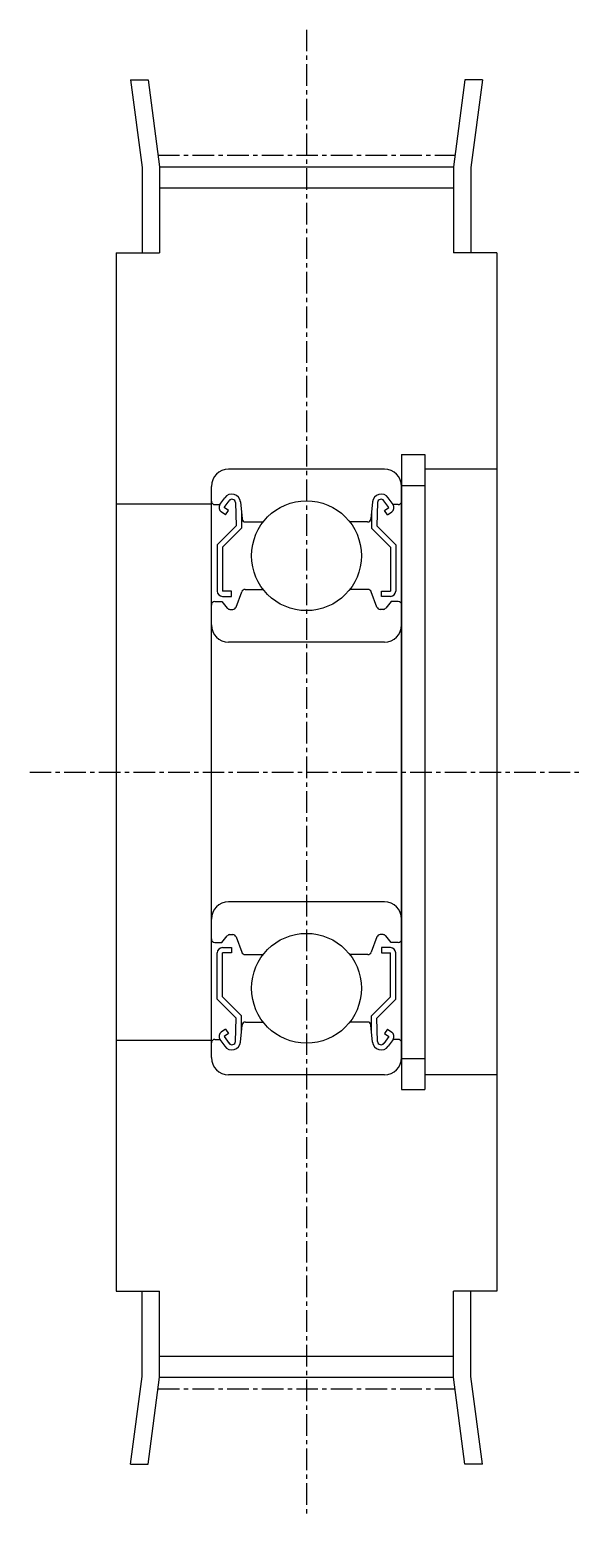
# Model space of a CAD drawing. Extents: x 68 to 214, y 69 to 198.
# Drawn here: x 182.2 to 214.2, y 112.3 to 198.1 of the extents above; entities outside this region: 2.
import ezdxf

# ---------------------------------------------------------------- set-up
doc = ezdxf.new("R2010")
doc.units = 0
doc.linetypes.add('CENTER', pattern=[2, 1.25, -0.25, 0.25, -0.25])
doc.layers.get('0').update_dxf_attribs({"linetype": 'CONTINUOUS'})
doc.layers.add('CENTER', color=1, linetype='CENTER')

msp = doc.modelspace()

# ---------------------------------------------------------------- linework, layer by layer
for p, q in [((187.996, 195.186), (189.032, 195.186)), ((187.996, 195.186), (188.675, 190.119)), ((189.031, 195.186), (189.675, 190.151)), ((207.319, 195.186), (206.675, 190.151)), ((208.355, 195.186), (207.319, 195.186)), ((208.355, 195.186), (207.675, 190.119)), ((188.675, 190.119), (188.675, 185.186)), ((189.675, 190.151), (206.675, 190.151)), ((189.675, 190.151), (189.675, 185.186)), ((206.675, 190.151), (206.675, 185.186)), ((207.675, 190.119), (207.675, 185.186)), ((189.675, 188.951), (206.675, 188.951)), ((187.175, 185.186), (187.175, 125.186)), ((187.175, 185.186), (189.675, 185.186)), ((209.175, 185.186), (206.675, 185.186)), ((209.175, 185.186), (209.175, 125.186)), ((203.675, 173.536), (205.024, 173.536)), ((203.675, 173.536), (203.675, 136.836)), ((205.024, 173.536), (205.024, 136.836)), ((202.675, 172.686), (193.675, 172.686)), ((209.175, 172.686), (205.024, 172.686)), ((192.675, 138.686), (192.675, 171.686)), ((192.675, 138.686), (192.675, 171.686)), ((203.675, 171.736), (205.024, 171.736)), ((203.675, 138.686), (203.675, 171.686)), ((193.175, 170.636), (193.454, 171.033)), ((193.422, 170.464), (193.704, 170.866)), ((194.067, 170.759), (194.117, 169.41)), ((194.361, 170.79), (194.448, 169.818)), ((201.99, 170.79), (201.903, 169.818)), ((202.284, 170.759), (202.233, 169.41)), ((202.929, 170.464), (202.647, 170.866)), ((203.176, 170.636), (202.897, 171.033)), ((187.175, 170.686), (192.675, 170.686)), ((192.875, 170.636), (193.175, 170.636)), ((193.495, 170.046), (193.249, 170.218)), ((193.667, 170.291), (193.422, 170.464)), ((193.495, 170.046), (193.667, 170.291)), ((194.417, 170.157), (194.417, 169.286)), ((201.933, 170.157), (201.933, 169.286)), ((202.684, 170.291), (202.929, 170.464)), ((202.856, 170.046), (202.684, 170.291)), ((202.856, 170.046), (203.102, 170.218)), ((203.475, 170.636), (203.175, 170.636)), ((194.117, 169.41), (193.017, 168.31)), ((194.417, 169.286), (193.317, 168.186)), ((194.647, 169.636), (195.67, 169.636)), ((201.704, 169.636), (200.681, 169.636)), ((201.933, 169.286), (203.033, 168.186)), ((202.233, 169.41), (203.333, 168.31)), ((193.017, 168.31), (193.017, 165.636)), ((193.317, 168.186), (193.317, 165.636)), ((203.033, 168.186), (203.033, 165.636)), ((203.333, 168.31), (203.333, 165.636)), ((193.837, 165.636), (193.317, 165.636)), ((193.837, 165.336), (193.837, 165.636)), ((194.109, 164.718), (194.433, 165.605)), ((194.621, 165.736), (195.67, 165.736)), ((201.73, 165.736), (200.681, 165.736)), ((202.242, 164.718), (201.918, 165.605)), ((202.513, 165.636), (203.033, 165.636)), ((202.513, 165.336), (202.513, 165.636)), ((192.875, 165.036), (193.275, 165.036)), ((193.275, 165.036), (193.593, 164.657)), ((193.317, 165.336), (193.837, 165.336)), ((203.033, 165.336), (202.513, 165.336)), ((203.075, 165.036), (202.758, 164.657)), ((203.475, 165.036), (203.075, 165.036)), ((193.746, 164.586), (193.921, 164.586)), ((202.605, 164.586), (202.43, 164.586)), ((202.675, 162.686), (193.675, 162.686)), ((202.675, 147.686), (193.675, 147.686)), ((203.675, 146.936), (203.675, 146.936)), ((192.875, 145.336), (193.275, 145.336)), ((193.275, 145.336), (193.593, 145.715)), ((193.317, 145.036), (193.837, 145.036)), ((193.746, 145.786), (193.921, 145.786)), ((193.837, 145.036), (193.837, 144.736)), ((194.109, 145.655), (194.433, 144.768)), ((202.242, 145.655), (201.918, 144.768)), ((202.605, 145.786), (202.43, 145.786)), ((203.033, 145.036), (202.513, 145.036)), ((202.513, 145.036), (202.513, 144.736)), ((203.075, 145.336), (202.758, 145.715)), ((203.475, 145.336), (203.075, 145.336)), ((193.017, 142.062), (193.017, 144.736)), ((193.317, 142.186), (193.317, 144.736)), ((193.837, 144.736), (193.317, 144.736)), ((194.621, 144.636), (195.67, 144.636)), ((201.73, 144.636), (200.681, 144.636)), ((202.513, 144.736), (203.033, 144.736)), ((203.033, 142.186), (203.033, 144.736)), ((203.333, 142.062), (203.333, 144.736)), ((194.117, 140.962), (193.017, 142.062)), ((194.417, 141.086), (193.317, 142.186)), ((201.933, 141.086), (203.033, 142.186)), ((202.233, 140.962), (203.333, 142.062)), ((194.067, 139.613), (194.117, 140.962)), ((194.417, 140.215), (194.417, 141.086)), ((194.647, 140.736), (195.67, 140.736)), ((201.704, 140.736), (200.681, 140.736)), ((201.933, 140.215), (201.933, 141.086)), ((202.284, 139.613), (202.233, 140.962)), ((193.495, 140.326), (193.249, 140.154)), ((193.667, 140.081), (193.422, 139.908)), ((193.422, 139.908), (193.704, 139.506)), ((193.495, 140.326), (193.667, 140.081)), ((194.361, 139.582), (194.448, 140.554)), ((201.99, 139.582), (201.903, 140.554)), ((202.929, 139.908), (202.647, 139.506)), ((202.856, 140.326), (202.684, 140.081)), ((202.684, 140.081), (202.929, 139.908)), ((202.856, 140.326), (203.102, 140.154)), ((187.175, 139.686), (192.675, 139.686)), ((192.875, 139.736), (193.175, 139.736)), ((193.175, 139.736), (193.454, 139.339)), ((203.176, 139.736), (202.897, 139.339)), ((203.475, 139.736), (203.175, 139.736)), ((203.675, 138.636), (205.024, 138.636)), ((202.675, 137.686), (193.675, 137.686)), ((209.175, 137.686), (205.024, 137.686)), ((203.675, 136.836), (205.024, 136.836)), ((187.175, 125.186), (189.675, 125.186)), ((188.675, 120.253), (188.675, 125.186)), ((189.675, 120.221), (189.675, 125.186)), ((209.175, 125.186), (206.675, 125.186)), ((207.675, 120.253), (207.675, 125.186)), ((189.675, 121.421), (206.675, 121.421)), ((187.996, 115.186), (188.675, 120.253)), ((189.031, 115.186), (189.675, 120.221)), ((189.675, 120.221), (206.675, 120.221)), ((207.319, 115.186), (206.675, 120.221)), ((208.355, 115.186), (207.675, 120.253)), ((187.996, 115.186), (189.032, 115.186)), ((208.355, 115.186), (207.319, 115.186))]:
    msp.add_line(p, q)
at = {"color": 7, "linetype": 'CONTINUOUS'}
msp.add_line((206.675, 120.221), (206.675, 125.186), dxfattribs=at)
for centre in [(198.175, 167.686), (198.175, 142.686)]:
    msp.add_circle(centre, 3.175)
for centre, radius, start, end in [((193.675, 171.686), 1, 90, 180), ((202.675, 171.686), 1, 0, 90), ((192.875, 170.836), 0.2, 180, 270), ((193.863, 170.746), 0.5, 5.06502, 144.93555), ((193.867, 170.751), 0.2, 2.13118, 144.93675), ((202.488, 170.746), 0.5, 35.06445, 174.93498), ((202.484, 170.751), 0.2, 35.06325, 177.86882), ((203.475, 170.836), 0.2, 270, 0), ((193.421, 170.463), 0.3, 144.93555, 235.03769), ((202.93, 170.463), 0.3, 304.96231, 35.06445), ((194.647, 169.836), 0.2, 185.06502, 270), ((201.704, 169.836), 0.2, 270, 354.93498), ((193.317, 165.636), 0.3, 180, 270), ((194.621, 165.536), 0.2, 90, 159.97033), ((201.73, 165.536), 0.2, 20.02967, 90), ((203.033, 165.636), 0.3, 270, 0), ((192.875, 164.836), 0.2, 90, 180), ((203.475, 164.836), 0.2, 0, 90), ((193.746, 164.786), 0.2, 219.99699, 270), ((193.921, 164.786), 0.2, 270, 339.97033), ((202.43, 164.786), 0.2, 200.02967, 270), ((202.605, 164.786), 0.2, 270, 320.00301), ((193.675, 163.686), 1, 180, 270), ((202.675, 163.686), 1, 270, 0), ((193.675, 146.686), 1, 90, 180), ((202.675, 146.686), 1, 0, 90), ((192.875, 145.536), 0.2, 180, 270), ((193.317, 144.736), 0.3, 90, 180), ((193.746, 145.586), 0.2, 90, 140.00301), ((193.921, 145.586), 0.2, 20.02967, 90), ((202.43, 145.586), 0.2, 90, 159.97033), ((202.605, 145.586), 0.2, 39.99699, 90), ((203.033, 144.736), 0.3, 0, 90), ((203.475, 145.536), 0.2, 270, 0), ((194.621, 144.836), 0.2, 200.02967, 270), ((201.73, 144.836), 0.2, 270, 339.97033), ((194.647, 140.536), 0.2, 90, 174.93498), ((201.704, 140.536), 0.2, 5.06502, 90), ((193.421, 139.909), 0.3, 124.96231, 215.06445), ((202.93, 139.909), 0.3, 324.93555, 55.03769), ((192.875, 139.536), 0.2, 90, 180), ((193.863, 139.626), 0.5, 215.06445, 354.93498), ((193.867, 139.621), 0.2, 215.06325, 357.86882), ((202.488, 139.626), 0.5, 185.06502, 324.93555), ((202.484, 139.621), 0.2, 182.13118, 324.93675), ((203.475, 139.536), 0.2, 0, 90), ((193.675, 138.686), 1, 180, 270), ((202.675, 138.686), 1, 270, 0)]:
    msp.add_arc(centre, radius, start, end)
at = {"layer": 'CENTER', "color": 1, "linetype": 'CENTER'}
for p, q in [((198.175, 198.083), (198.175, 112.289)), ((189.588, 190.836), (206.764, 190.836)), ((182.175, 155.186), (214.175, 155.186)), ((189.588, 119.536), (206.764, 119.536))]:
    msp.add_line(p, q, dxfattribs=at)

# ---------------------------------------------------------------- texts
for p in [(67.776, 83.806), (67.776, 68.806)]:
    msp.add_text('AHTF28S8M150', height=4).set_placement(p)

doc.saveas('drawing.dxf')
